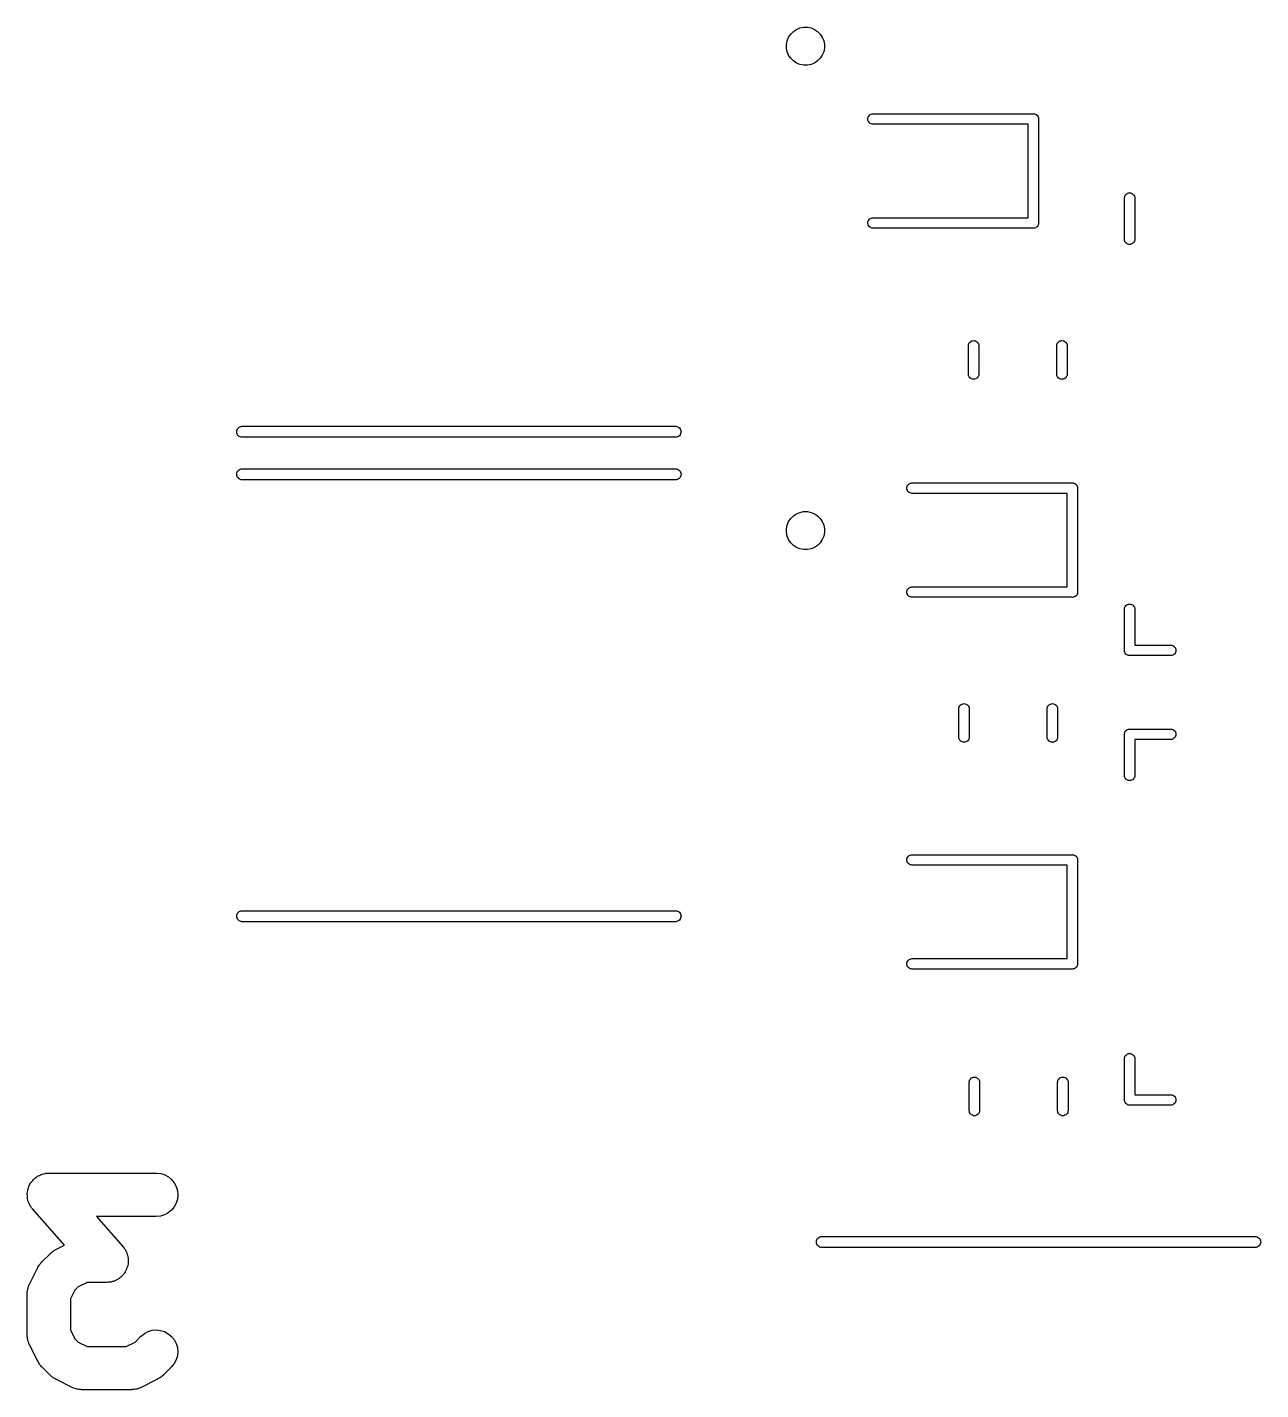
# Model space of a CAD drawing. Extents: x 119.7 to 160.3, y -116.7 to -64.
# Drawn here: x 119.83 to 134.06, y -104.91 to -89.18 of the extents above; entities that cross this region are included whole.
import ezdxf

# ---------------------------------------------------------------- set-up
doc = ezdxf.new("R2010")
doc.units = 0
doc.layers.add('BLACK', color=7, linetype='CONTINUOUS')

msp = doc.modelspace()

# ---------------------------------------------------------------- linework, layer by layer
at = {"layer": 'BLACK', "linetype": 'CONTINUOUS'}
for p, q in [((128.599, -89.3361), (128.616, -89.2963)), ((128.616, -89.2963), (128.64, -89.2604)), ((128.64, -89.2604), (128.67, -89.2299)), ((128.67, -89.2299), (128.706, -89.206)), ((128.706, -89.206), (128.746, -89.1895)), ((128.746, -89.1895), (128.788, -89.1811)), ((128.788, -89.1811), (128.832, -89.1811)), ((128.832, -89.1811), (128.874, -89.1895)), ((128.874, -89.1895), (128.914, -89.206)), ((128.914, -89.206), (128.95, -89.2299)), ((128.95, -89.2299), (128.98, -89.2604)), ((128.98, -89.2604), (129.004, -89.2963)), ((129.004, -89.2963), (129.021, -89.3361)), ((128.591, -89.3784), (128.599, -89.3361)), ((128.591, -89.4216), (128.591, -89.3784)), ((128.599, -89.4639), (128.591, -89.4216)), ((128.616, -89.5037), (128.599, -89.4639)), ((129.021, -89.4639), (129.004, -89.5037)), ((129.021, -89.3361), (129.029, -89.3784)), ((129.029, -89.4216), (129.021, -89.4639)), ((129.029, -89.3784), (129.029, -89.4216)), ((128.64, -89.5396), (128.616, -89.5037)), ((128.67, -89.5701), (128.64, -89.5396)), ((128.706, -89.594), (128.67, -89.5701)), ((128.746, -89.6105), (128.706, -89.594)), ((128.788, -89.6189), (128.746, -89.6105)), ((128.832, -89.6189), (128.788, -89.6189)), ((128.874, -89.6105), (128.832, -89.6189)), ((128.914, -89.594), (128.874, -89.6105)), ((128.95, -89.5701), (128.914, -89.594)), ((128.98, -89.5396), (128.95, -89.5701)), ((129.004, -89.5037), (128.98, -89.5396)), ((129.53, -90.24), (129.531, -90.2282)), ((129.531, -90.2518), (129.53, -90.24)), ((129.531, -90.2282), (129.534, -90.2169)), ((129.534, -90.2631), (129.531, -90.2518)), ((129.534, -90.2169), (129.54, -90.2065)), ((129.54, -90.2065), (129.547, -90.1974)), ((129.547, -90.1974), (129.557, -90.1899)), ((129.557, -90.1899), (129.567, -90.1843)), ((129.567, -90.1843), (129.578, -90.1809)), ((129.578, -90.1809), (129.587, -90.18)), ((129.587, -90.18), (131.437, -90.18)), ((131.437, -90.18), (131.44, -90.1797)), ((131.44, -90.1797), (131.443, -90.18)), ((131.443, -90.18), (131.443, -90.18)), ((131.443, -90.18), (131.452, -90.1809)), ((131.452, -90.1809), (131.463, -90.1843)), ((131.463, -90.1843), (131.473, -90.1899)), ((131.473, -90.1899), (131.483, -90.1974)), ((131.483, -90.1974), (131.49, -90.2065)), ((131.49, -90.2065), (131.496, -90.2169)), ((131.496, -90.2169), (131.499, -90.2282)), ((131.499, -90.2282), (131.5, -90.24)), ((131.5, -90.24), (131.5, -90.2429)), ((131.5, -90.2429), (131.5, -91.4371)), ((129.54, -90.2735), (129.534, -90.2631)), ((129.547, -90.2826), (129.54, -90.2735)), ((129.557, -90.2901), (129.547, -90.2826)), ((129.567, -90.2957), (129.557, -90.2901)), ((129.578, -90.2991), (129.567, -90.2957)), ((129.587, -90.3), (129.578, -90.2991)), ((131.38, -90.3), (129.587, -90.3)), ((131.38, -91.38), (131.38, -90.3)), ((132.49, -91.1496), (132.491, -91.1407)), ((132.49, -91.6304), (132.49, -91.1496)), ((132.491, -91.1407), (132.494, -91.1294)), ((132.494, -91.1294), (132.5, -91.119)), ((132.5, -91.119), (132.507, -91.1099)), ((132.507, -91.1099), (132.517, -91.1024)), ((132.517, -91.1024), (132.527, -91.0968)), ((132.527, -91.0968), (132.538, -91.0934)), ((132.538, -91.0934), (132.55, -91.0922)), ((132.55, -91.0922), (132.562, -91.0934)), ((132.562, -91.0934), (132.573, -91.0968)), ((132.573, -91.0968), (132.583, -91.1024)), ((132.583, -91.1024), (132.593, -91.1099)), ((132.593, -91.1099), (132.6, -91.119)), ((132.6, -91.119), (132.606, -91.1294)), ((132.606, -91.1294), (132.609, -91.1407)), ((132.609, -91.1407), (132.61, -91.1496)), ((132.61, -91.1496), (132.61, -91.6304)), ((129.53, -91.44), (129.531, -91.4282)), ((129.531, -91.4518), (129.53, -91.44)), ((129.531, -91.4282), (129.534, -91.4169)), ((129.534, -91.4631), (129.531, -91.4518)), ((129.534, -91.4169), (129.54, -91.4065)), ((129.54, -91.4735), (129.534, -91.4631)), ((129.54, -91.4065), (129.547, -91.3974)), ((129.547, -91.4826), (129.54, -91.4735)), ((129.547, -91.3974), (129.557, -91.3899)), ((129.557, -91.4901), (129.547, -91.4826)), ((129.557, -91.3899), (129.567, -91.3843)), ((129.567, -91.4957), (129.557, -91.4901)), ((129.567, -91.3843), (129.578, -91.3809)), ((129.578, -91.4991), (129.567, -91.4957)), ((129.578, -91.3809), (129.587, -91.38)), ((129.587, -91.5), (129.578, -91.4991)), ((129.587, -91.38), (131.38, -91.38)), ((131.437, -91.5), (129.587, -91.5)), ((131.44, -91.5003), (131.437, -91.5)), ((131.452, -91.4991), (131.44, -91.5003)), ((131.463, -91.4957), (131.452, -91.4991)), ((131.473, -91.4901), (131.463, -91.4957)), ((131.483, -91.4826), (131.473, -91.4901)), ((131.49, -91.4735), (131.483, -91.4826)), ((131.496, -91.4631), (131.49, -91.4735)), ((131.499, -91.4518), (131.496, -91.4631)), ((131.5, -91.4429), (131.499, -91.4518)), ((131.5, -91.4371), (131.5, -91.44)), ((131.5, -91.44), (131.5, -91.4429)), ((132.491, -91.6393), (132.49, -91.6304)), ((132.494, -91.6506), (132.491, -91.6393)), ((132.5, -91.661), (132.494, -91.6506)), ((132.507, -91.6701), (132.5, -91.661)), ((132.517, -91.6776), (132.507, -91.6701)), ((132.593, -91.6701), (132.583, -91.6776)), ((132.6, -91.661), (132.593, -91.6701)), ((132.606, -91.6506), (132.6, -91.661)), ((132.609, -91.6393), (132.606, -91.6506)), ((132.61, -91.6304), (132.609, -91.6393)), ((132.527, -91.6832), (132.517, -91.6776)), ((132.538, -91.6866), (132.527, -91.6832)), ((132.55, -91.6878), (132.538, -91.6866)), ((132.562, -91.6866), (132.55, -91.6878)), ((132.573, -91.6832), (132.562, -91.6866)), ((132.583, -91.6776), (132.573, -91.6832)), ((130.69, -92.8543), (130.691, -92.8455)), ((130.69, -93.1857), (130.69, -92.8543)), ((130.691, -92.8455), (130.694, -92.8341)), ((130.694, -92.8341), (130.7, -92.8237)), ((130.7, -92.8237), (130.707, -92.8146)), ((130.707, -92.8146), (130.717, -92.8071)), ((130.717, -92.8071), (130.727, -92.8015)), ((130.727, -92.8015), (130.738, -92.7981)), ((130.738, -92.7981), (130.75, -92.7969)), ((130.75, -92.7969), (130.762, -92.7981)), ((130.762, -92.7981), (130.773, -92.8015)), ((130.773, -92.8015), (130.783, -92.8071)), ((130.783, -92.8071), (130.793, -92.8146)), ((130.793, -92.8146), (130.8, -92.8237)), ((130.8, -92.8237), (130.806, -92.8341)), ((130.806, -92.8341), (130.809, -92.8455)), ((130.809, -92.8455), (130.81, -92.8543)), ((130.81, -92.8543), (130.81, -93.1857)), ((131.71, -92.8543), (131.711, -92.8455)), ((131.71, -93.1857), (131.71, -92.8543)), ((131.711, -92.8455), (131.714, -92.8341)), ((131.714, -92.8341), (131.72, -92.8237)), ((131.72, -92.8237), (131.727, -92.8146)), ((131.727, -92.8146), (131.737, -92.8071)), ((131.737, -92.8071), (131.747, -92.8015)), ((131.747, -92.8015), (131.758, -92.7981)), ((131.758, -92.7981), (131.77, -92.7969)), ((131.77, -92.7969), (131.782, -92.7981)), ((131.782, -92.7981), (131.793, -92.8015)), ((131.793, -92.8015), (131.803, -92.8071)), ((131.803, -92.8071), (131.813, -92.8146)), ((131.813, -92.8146), (131.82, -92.8237)), ((131.82, -92.8237), (131.826, -92.8341)), ((131.826, -92.8341), (131.829, -92.8455)), ((131.829, -92.8455), (131.83, -92.8543)), ((131.83, -92.8543), (131.83, -93.1857)), ((130.691, -93.1945), (130.69, -93.1857)), ((130.694, -93.2059), (130.691, -93.1945)), ((130.7, -93.2163), (130.694, -93.2059)), ((130.707, -93.2254), (130.7, -93.2163)), ((130.717, -93.2329), (130.707, -93.2254)), ((130.727, -93.2385), (130.717, -93.2329)), ((130.738, -93.2419), (130.727, -93.2385)), ((130.75, -93.2431), (130.738, -93.2419)), ((130.762, -93.2419), (130.75, -93.2431)), ((130.773, -93.2385), (130.762, -93.2419)), ((130.783, -93.2329), (130.773, -93.2385)), ((130.793, -93.2254), (130.783, -93.2329)), ((130.8, -93.2163), (130.793, -93.2254)), ((130.806, -93.2059), (130.8, -93.2163)), ((130.809, -93.1945), (130.806, -93.2059)), ((130.81, -93.1857), (130.809, -93.1945)), ((131.711, -93.1945), (131.71, -93.1857)), ((131.714, -93.2059), (131.711, -93.1945)), ((131.72, -93.2163), (131.714, -93.2059)), ((131.727, -93.2254), (131.72, -93.2163)), ((131.737, -93.2329), (131.727, -93.2254)), ((131.747, -93.2385), (131.737, -93.2329)), ((131.758, -93.2419), (131.747, -93.2385)), ((131.77, -93.2431), (131.758, -93.2419)), ((131.782, -93.2419), (131.77, -93.2431)), ((131.793, -93.2385), (131.782, -93.2419)), ((131.803, -93.2329), (131.793, -93.2385)), ((131.813, -93.2254), (131.803, -93.2329)), ((131.82, -93.2163), (131.813, -93.2254)), ((131.826, -93.2059), (131.82, -93.2163)), ((131.829, -93.1945), (131.826, -93.2059)), ((131.83, -93.1857), (131.829, -93.1945)), ((122.246, -93.85), (122.247, -93.8376)), ((122.247, -93.8624), (122.246, -93.85)), ((122.247, -93.8376), (122.251, -93.8256)), ((122.251, -93.8744), (122.247, -93.8624)), ((122.251, -93.8256), (122.257, -93.8146)), ((122.257, -93.8146), (122.265, -93.8049)), ((122.265, -93.8049), (122.275, -93.7969)), ((122.275, -93.7969), (122.286, -93.791)), ((122.286, -93.791), (122.298, -93.7874)), ((122.298, -93.7874), (122.307, -93.7865)), ((122.307, -93.7865), (127.313, -93.7865)), ((127.313, -93.7865), (127.322, -93.7874)), ((127.322, -93.7874), (127.334, -93.791)), ((127.334, -93.791), (127.345, -93.7969)), ((127.345, -93.7969), (127.355, -93.8049)), ((127.355, -93.8049), (127.363, -93.8146)), ((127.363, -93.8146), (127.369, -93.8256)), ((127.369, -93.8256), (127.373, -93.8376)), ((127.373, -93.8624), (127.369, -93.8744)), ((127.373, -93.8376), (127.374, -93.85)), ((127.374, -93.85), (127.373, -93.8624)), ((122.257, -93.8854), (122.251, -93.8744)), ((122.265, -93.8951), (122.257, -93.8854)), ((122.275, -93.9031), (122.265, -93.8951)), ((122.286, -93.9089), (122.275, -93.9031)), ((122.298, -93.9126), (122.286, -93.9089)), ((122.307, -93.9135), (122.298, -93.9126)), ((127.313, -93.9135), (122.307, -93.9135)), ((127.322, -93.9126), (127.313, -93.9135)), ((127.334, -93.9089), (127.322, -93.9126)), ((127.345, -93.9031), (127.334, -93.9089)), ((127.355, -93.8951), (127.345, -93.9031)), ((127.363, -93.8854), (127.355, -93.8951)), ((127.369, -93.8744), (127.363, -93.8854)), ((122.246, -94.34), (122.247, -94.3276)), ((122.247, -94.3524), (122.246, -94.34)), ((122.247, -94.3276), (122.251, -94.3156)), ((122.251, -94.3156), (122.257, -94.3046)), ((122.257, -94.3046), (122.265, -94.2949)), ((122.265, -94.2949), (122.275, -94.2869)), ((122.275, -94.2869), (122.286, -94.281)), ((122.286, -94.281), (122.298, -94.2774)), ((122.298, -94.2774), (122.307, -94.2765)), ((122.307, -94.2765), (127.313, -94.2765)), ((127.313, -94.2765), (127.322, -94.2774)), ((127.322, -94.2774), (127.334, -94.281)), ((127.334, -94.281), (127.345, -94.2869)), ((127.345, -94.2869), (127.355, -94.2949)), ((127.355, -94.2949), (127.363, -94.3046)), ((127.363, -94.3046), (127.369, -94.3156)), ((127.369, -94.3156), (127.373, -94.3276)), ((127.373, -94.3276), (127.374, -94.34)), ((127.374, -94.34), (127.373, -94.3524)), ((122.251, -94.3644), (122.247, -94.3524)), ((122.257, -94.3754), (122.251, -94.3644)), ((122.265, -94.3851), (122.257, -94.3754)), ((122.275, -94.3931), (122.265, -94.3851)), ((122.286, -94.3989), (122.275, -94.3931)), ((122.298, -94.4026), (122.286, -94.3989)), ((122.307, -94.4035), (122.298, -94.4026)), ((127.313, -94.4035), (122.307, -94.4035)), ((127.322, -94.4026), (127.313, -94.4035)), ((127.334, -94.3989), (127.322, -94.4026)), ((127.345, -94.3931), (127.334, -94.3989)), ((127.355, -94.3851), (127.345, -94.3931)), ((127.363, -94.3754), (127.355, -94.3851)), ((127.369, -94.3644), (127.363, -94.3754)), ((127.373, -94.3524), (127.369, -94.3644)), ((129.98, -94.5), (129.981, -94.4882)), ((129.981, -94.5118), (129.98, -94.5)), ((129.981, -94.4882), (129.984, -94.4769)), ((129.984, -94.4769), (129.99, -94.4665)), ((129.99, -94.4665), (129.997, -94.4574)), ((129.997, -94.4574), (130.007, -94.4499)), ((130.007, -94.4499), (130.017, -94.4443)), ((130.017, -94.4443), (130.028, -94.4409)), ((130.028, -94.4409), (130.037, -94.44)), ((130.037, -94.44), (131.887, -94.44)), ((131.887, -94.44), (131.89, -94.4397)), ((131.89, -94.4397), (131.893, -94.44)), ((131.893, -94.44), (131.893, -94.44)), ((131.893, -94.44), (131.902, -94.4409)), ((131.902, -94.4409), (131.913, -94.4443)), ((131.913, -94.4443), (131.923, -94.4499)), ((131.923, -94.4499), (131.933, -94.4574)), ((131.933, -94.4574), (131.94, -94.4665)), ((131.94, -94.4665), (131.946, -94.4769)), ((131.946, -94.4769), (131.949, -94.4882)), ((131.949, -94.4882), (131.95, -94.5)), ((131.95, -94.5), (131.95, -94.5029)), ((129.984, -94.5231), (129.981, -94.5118)), ((129.99, -94.5335), (129.984, -94.5231)), ((129.997, -94.5426), (129.99, -94.5335)), ((130.007, -94.5501), (129.997, -94.5426)), ((130.017, -94.5557), (130.007, -94.5501)), ((130.028, -94.5591), (130.017, -94.5557)), ((130.037, -94.56), (130.028, -94.5591)), ((131.83, -94.56), (130.037, -94.56)), ((131.83, -95.64), (131.83, -94.56)), ((131.95, -94.5029), (131.95, -95.6971)), ((128.67, -94.8199), (128.706, -94.796)), ((128.706, -94.796), (128.746, -94.7795)), ((128.746, -94.7795), (128.788, -94.7711)), ((128.788, -94.7711), (128.832, -94.7711)), ((128.832, -94.7711), (128.874, -94.7795)), ((128.874, -94.7795), (128.914, -94.796)), ((128.914, -94.796), (128.95, -94.8199)), ((128.591, -94.9684), (128.599, -94.9261)), ((128.591, -95.0116), (128.591, -94.9684)), ((128.599, -94.9261), (128.616, -94.8863)), ((128.616, -94.8863), (128.64, -94.8504)), ((128.64, -94.8504), (128.67, -94.8199)), ((128.95, -94.8199), (128.98, -94.8504)), ((128.98, -94.8504), (129.004, -94.8863)), ((129.004, -94.8863), (129.021, -94.9261)), ((129.021, -94.9261), (129.029, -94.9684)), ((129.029, -94.9684), (129.029, -95.0116)), ((128.599, -95.0539), (128.591, -95.0116)), ((128.616, -95.0937), (128.599, -95.0539)), ((128.64, -95.1296), (128.616, -95.0937)), ((129.004, -95.0937), (128.98, -95.1296)), ((129.021, -95.0539), (129.004, -95.0937)), ((129.029, -95.0116), (129.021, -95.0539)), ((128.67, -95.1601), (128.64, -95.1296)), ((128.706, -95.184), (128.67, -95.1601)), ((128.746, -95.2005), (128.706, -95.184)), ((128.788, -95.2089), (128.746, -95.2005)), ((128.832, -95.2089), (128.788, -95.2089)), ((128.874, -95.2005), (128.832, -95.2089)), ((128.914, -95.184), (128.874, -95.2005)), ((128.95, -95.1601), (128.914, -95.184)), ((128.98, -95.1296), (128.95, -95.1601)), ((129.98, -95.7), (129.981, -95.6882)), ((129.981, -95.7118), (129.98, -95.7)), ((129.981, -95.6882), (129.984, -95.6769)), ((129.984, -95.7231), (129.981, -95.7118)), ((129.984, -95.6769), (129.99, -95.6665)), ((129.99, -95.7335), (129.984, -95.7231)), ((129.99, -95.6665), (129.997, -95.6574)), ((129.997, -95.7426), (129.99, -95.7335)), ((129.997, -95.6574), (130.007, -95.6499)), ((130.007, -95.7501), (129.997, -95.7426)), ((130.007, -95.6499), (130.017, -95.6443)), ((130.017, -95.7557), (130.007, -95.7501)), ((130.017, -95.6443), (130.028, -95.6409)), ((130.028, -95.7591), (130.017, -95.7557)), ((130.028, -95.6409), (130.037, -95.64)), ((130.037, -95.64), (131.83, -95.64)), ((131.913, -95.7557), (131.902, -95.7591)), ((131.923, -95.7501), (131.913, -95.7557)), ((131.933, -95.7426), (131.923, -95.7501)), ((131.94, -95.7335), (131.933, -95.7426)), ((131.946, -95.7231), (131.94, -95.7335)), ((131.949, -95.7118), (131.946, -95.7231)), ((131.95, -95.7029), (131.949, -95.7118)), ((131.95, -95.6971), (131.95, -95.7)), ((131.95, -95.7), (131.95, -95.7029)), ((130.037, -95.76), (130.028, -95.7591)), ((131.887, -95.76), (130.037, -95.76)), ((131.89, -95.7603), (131.887, -95.76)), ((131.902, -95.7591), (131.89, -95.7603)), ((132.49, -95.8946), (132.491, -95.8857)), ((132.49, -96.3695), (132.49, -95.8946)), ((132.491, -95.8857), (132.494, -95.8744)), ((132.494, -95.8744), (132.5, -95.864)), ((132.5, -95.864), (132.507, -95.8549)), ((132.507, -95.8549), (132.517, -95.8474)), ((132.517, -95.8474), (132.527, -95.8418)), ((132.527, -95.8418), (132.538, -95.8384)), ((132.538, -95.8384), (132.55, -95.8372)), ((132.55, -95.8372), (132.562, -95.8384)), ((132.562, -95.8384), (132.573, -95.8418)), ((132.573, -95.8418), (132.583, -95.8474)), ((132.583, -95.8474), (132.593, -95.8549)), ((132.593, -95.8549), (132.6, -95.864)), ((132.6, -95.864), (132.606, -95.8744)), ((132.606, -95.8744), (132.609, -95.8857)), ((132.609, -95.8857), (132.61, -95.8946)), ((132.61, -95.8946), (132.61, -96.3125)), ((132.49, -96.3725), (132.49, -96.3695)), ((132.491, -96.3843), (132.49, -96.3725)), ((132.494, -96.3956), (132.491, -96.3843)), ((132.61, -96.3125), (133.028, -96.3125)), ((133.028, -96.3125), (133.037, -96.3134)), ((133.037, -96.3134), (133.048, -96.3168)), ((133.048, -96.3168), (133.058, -96.3224)), ((133.058, -96.3224), (133.068, -96.3299)), ((133.068, -96.3299), (133.075, -96.339)), ((133.075, -96.339), (133.081, -96.3494)), ((133.081, -96.3494), (133.084, -96.3607)), ((133.084, -96.3843), (133.081, -96.3956)), ((133.084, -96.3607), (133.085, -96.3725)), ((133.085, -96.3725), (133.084, -96.3843)), ((132.5, -96.406), (132.494, -96.3956)), ((132.507, -96.4151), (132.5, -96.406)), ((132.517, -96.4226), (132.507, -96.4151)), ((132.527, -96.4282), (132.517, -96.4226)), ((132.538, -96.4316), (132.527, -96.4282)), ((132.547, -96.4325), (132.538, -96.4316)), ((132.55, -96.4328), (132.547, -96.4325)), ((132.547, -96.4325), (132.547, -96.4325)), ((132.553, -96.4325), (132.55, -96.4328)), ((133.028, -96.4325), (132.553, -96.4325)), ((133.037, -96.4316), (133.028, -96.4325)), ((133.048, -96.4282), (133.037, -96.4316)), ((133.058, -96.4226), (133.048, -96.4282)), ((133.068, -96.4151), (133.058, -96.4226)), ((133.075, -96.406), (133.068, -96.4151)), ((133.081, -96.3956), (133.075, -96.406)), ((130.584, -97.0241), (130.59, -97.0137)), ((130.59, -97.0137), (130.597, -97.0046)), ((130.597, -97.0046), (130.607, -96.9971)), ((130.607, -96.9971), (130.617, -96.9915)), ((130.617, -96.9915), (130.628, -96.9881)), ((130.628, -96.9881), (130.64, -96.9869)), ((130.64, -96.9869), (130.652, -96.9881)), ((130.652, -96.9881), (130.663, -96.9915)), ((130.663, -96.9915), (130.673, -96.9971)), ((130.673, -96.9971), (130.683, -97.0046)), ((130.683, -97.0046), (130.69, -97.0137)), ((130.69, -97.0137), (130.696, -97.0241)), ((131.604, -97.0241), (131.61, -97.0137)), ((131.61, -97.0137), (131.617, -97.0046)), ((131.617, -97.0046), (131.627, -96.9971)), ((131.627, -96.9971), (131.637, -96.9915)), ((131.637, -96.9915), (131.648, -96.9881)), ((131.648, -96.9881), (131.66, -96.9869)), ((131.66, -96.9869), (131.672, -96.9881)), ((131.672, -96.9881), (131.683, -96.9915)), ((131.683, -96.9915), (131.693, -96.9971)), ((131.693, -96.9971), (131.703, -97.0046)), ((131.703, -97.0046), (131.71, -97.0137)), ((131.71, -97.0137), (131.716, -97.0241)), ((130.58, -97.0443), (130.581, -97.0355)), ((130.58, -97.3757), (130.58, -97.0443)), ((130.581, -97.0355), (130.584, -97.0241)), ((130.696, -97.0241), (130.699, -97.0355)), ((130.699, -97.0355), (130.7, -97.0443)), ((130.7, -97.0443), (130.7, -97.3757)), ((131.6, -97.0443), (131.601, -97.0355)), ((131.6, -97.3757), (131.6, -97.0443)), ((131.601, -97.0355), (131.604, -97.0241)), ((131.716, -97.0241), (131.719, -97.0355)), ((131.719, -97.0355), (131.72, -97.0443)), ((131.72, -97.0443), (131.72, -97.3757)), ((132.49, -97.34), (132.491, -97.3282)), ((132.491, -97.3282), (132.494, -97.3169)), ((132.494, -97.3169), (132.5, -97.3065)), ((132.5, -97.3065), (132.507, -97.2974)), ((132.507, -97.2974), (132.517, -97.2899)), ((132.517, -97.2899), (132.527, -97.2843)), ((132.527, -97.2843), (132.538, -97.2809)), ((132.538, -97.2809), (132.547, -97.28)), ((132.547, -97.28), (132.55, -97.2797)), ((132.55, -97.2797), (132.553, -97.28)), ((132.553, -97.28), (133.028, -97.28)), ((133.028, -97.28), (133.037, -97.2809)), ((133.037, -97.2809), (133.048, -97.2843)), ((133.048, -97.2843), (133.058, -97.2899)), ((133.058, -97.2899), (133.068, -97.2974)), ((133.068, -97.2974), (133.075, -97.3065)), ((133.075, -97.3065), (133.081, -97.3169)), ((133.081, -97.3169), (133.084, -97.3282)), ((133.084, -97.3282), (133.085, -97.34)), ((130.581, -97.3845), (130.58, -97.3757)), ((130.584, -97.3959), (130.581, -97.3845)), ((130.59, -97.4063), (130.584, -97.3959)), ((130.597, -97.4154), (130.59, -97.4063)), ((130.607, -97.4229), (130.597, -97.4154)), ((130.617, -97.4285), (130.607, -97.4229)), ((130.628, -97.4319), (130.617, -97.4285)), ((130.64, -97.4331), (130.628, -97.4319)), ((130.652, -97.4319), (130.64, -97.4331)), ((130.663, -97.4285), (130.652, -97.4319)), ((130.673, -97.4229), (130.663, -97.4285)), ((130.683, -97.4154), (130.673, -97.4229)), ((130.69, -97.4063), (130.683, -97.4154)), ((130.696, -97.3959), (130.69, -97.4063)), ((130.699, -97.3845), (130.696, -97.3959)), ((130.7, -97.3757), (130.699, -97.3845)), ((131.601, -97.3845), (131.6, -97.3757)), ((131.604, -97.3959), (131.601, -97.3845)), ((131.61, -97.4063), (131.604, -97.3959)), ((131.617, -97.4154), (131.61, -97.4063)), ((131.627, -97.4229), (131.617, -97.4154)), ((131.637, -97.4285), (131.627, -97.4229)), ((131.648, -97.4319), (131.637, -97.4285)), ((131.66, -97.4331), (131.648, -97.4319)), ((131.672, -97.4319), (131.66, -97.4331)), ((131.683, -97.4285), (131.672, -97.4319)), ((131.693, -97.4229), (131.683, -97.4285)), ((131.703, -97.4154), (131.693, -97.4229)), ((131.71, -97.4063), (131.703, -97.4154)), ((131.716, -97.3959), (131.71, -97.4063)), ((131.719, -97.3845), (131.716, -97.3959)), ((131.72, -97.3757), (131.719, -97.3845)), ((132.49, -97.3429), (132.49, -97.34)), ((132.49, -97.8179), (132.49, -97.3429)), ((133.028, -97.4), (132.61, -97.4)), ((132.61, -97.4), (132.61, -97.8179)), ((133.037, -97.3991), (133.028, -97.4)), ((133.048, -97.3957), (133.037, -97.3991)), ((133.058, -97.3901), (133.048, -97.3957)), ((133.068, -97.3826), (133.058, -97.3901)), ((133.075, -97.3735), (133.068, -97.3826)), ((133.081, -97.3631), (133.075, -97.3735)), ((133.084, -97.3518), (133.081, -97.3631)), ((133.085, -97.34), (133.084, -97.3518)), ((132.491, -97.8268), (132.49, -97.8179)), ((132.494, -97.8381), (132.491, -97.8268)), ((132.5, -97.8485), (132.494, -97.8381)), ((132.507, -97.8576), (132.5, -97.8485)), ((132.517, -97.8651), (132.507, -97.8576)), ((132.527, -97.8707), (132.517, -97.8651)), ((132.538, -97.8741), (132.527, -97.8707)), ((132.55, -97.8753), (132.538, -97.8741)), ((132.562, -97.8741), (132.55, -97.8753)), ((132.573, -97.8707), (132.562, -97.8741)), ((132.583, -97.8651), (132.573, -97.8707)), ((132.593, -97.8576), (132.583, -97.8651)), ((132.6, -97.8485), (132.593, -97.8576)), ((132.606, -97.8381), (132.6, -97.8485)), ((132.609, -97.8268), (132.606, -97.8381)), ((132.61, -97.8179), (132.609, -97.8268)), ((129.997, -98.7474), (130.007, -98.7399)), ((130.007, -98.7399), (130.017, -98.7343)), ((130.017, -98.7343), (130.028, -98.7309)), ((130.028, -98.7309), (130.037, -98.73)), ((130.037, -98.73), (131.887, -98.73)), ((131.887, -98.73), (131.89, -98.7297)), ((131.89, -98.7297), (131.893, -98.73)), ((131.893, -98.73), (131.893, -98.73)), ((131.893, -98.73), (131.902, -98.7309)), ((131.902, -98.7309), (131.913, -98.7343)), ((131.913, -98.7343), (131.923, -98.7399)), ((131.923, -98.7399), (131.933, -98.7474)), ((129.98, -98.79), (129.981, -98.7782)), ((129.981, -98.8018), (129.98, -98.79)), ((129.981, -98.7782), (129.984, -98.7669)), ((129.984, -98.8131), (129.981, -98.8018)), ((129.984, -98.7669), (129.99, -98.7565)), ((129.99, -98.8235), (129.984, -98.8131)), ((129.99, -98.7565), (129.997, -98.7474)), ((129.997, -98.8326), (129.99, -98.8235)), ((130.007, -98.8401), (129.997, -98.8326)), ((130.017, -98.8457), (130.007, -98.8401)), ((130.028, -98.8491), (130.017, -98.8457)), ((130.037, -98.85), (130.028, -98.8491)), ((131.83, -98.85), (130.037, -98.85)), ((131.83, -99.93), (131.83, -98.85)), ((131.933, -98.7474), (131.94, -98.7565)), ((131.94, -98.7565), (131.946, -98.7669)), ((131.946, -98.7669), (131.949, -98.7782)), ((131.949, -98.7782), (131.95, -98.79)), ((131.95, -98.79), (131.95, -98.7929)), ((131.95, -98.7929), (131.95, -99.9871)), ((122.246, -99.44), (122.247, -99.4276)), ((122.247, -99.4524), (122.246, -99.44)), ((122.247, -99.4276), (122.251, -99.4156)), ((122.251, -99.4644), (122.247, -99.4524)), ((122.251, -99.4156), (122.257, -99.4046)), ((122.257, -99.4754), (122.251, -99.4644)), ((122.257, -99.4046), (122.265, -99.3949)), ((122.265, -99.4851), (122.257, -99.4754)), ((122.265, -99.3949), (122.275, -99.3869)), ((122.275, -99.4931), (122.265, -99.4851)), ((122.275, -99.3869), (122.286, -99.3811)), ((122.286, -99.4989), (122.275, -99.4931)), ((122.286, -99.3811), (122.298, -99.3774)), ((122.298, -99.5026), (122.286, -99.4989)), ((122.298, -99.3774), (122.307, -99.3765)), ((122.307, -99.5035), (122.298, -99.5026)), ((122.307, -99.3765), (127.313, -99.3765)), ((127.313, -99.5035), (122.307, -99.5035)), ((127.313, -99.3765), (127.322, -99.3774)), ((127.322, -99.5026), (127.313, -99.5035)), ((127.322, -99.3774), (127.334, -99.3811)), ((127.334, -99.4989), (127.322, -99.5026)), ((127.334, -99.3811), (127.345, -99.3869)), ((127.345, -99.4931), (127.334, -99.4989)), ((127.345, -99.3869), (127.355, -99.3949)), ((127.355, -99.4851), (127.345, -99.4931)), ((127.355, -99.3949), (127.363, -99.4046)), ((127.363, -99.4754), (127.355, -99.4851)), ((127.363, -99.4046), (127.369, -99.4156)), ((127.369, -99.4644), (127.363, -99.4754)), ((127.369, -99.4156), (127.373, -99.4276)), ((127.373, -99.4524), (127.369, -99.4644)), ((127.373, -99.4276), (127.374, -99.44)), ((127.374, -99.44), (127.373, -99.4524)), ((129.98, -99.99), (129.981, -99.9782)), ((129.981, -100.002), (129.98, -99.99)), ((129.981, -99.9782), (129.984, -99.9669)), ((129.984, -100.013), (129.981, -100.002)), ((129.984, -99.9669), (129.99, -99.9565)), ((129.99, -99.9565), (129.997, -99.9474)), ((129.997, -99.9474), (130.007, -99.9399)), ((130.007, -99.9399), (130.017, -99.9343)), ((130.017, -99.9343), (130.028, -99.9309)), ((130.028, -99.9309), (130.037, -99.93)), ((130.037, -99.93), (131.83, -99.93)), ((131.949, -100.002), (131.946, -100.013)), ((131.95, -99.9929), (131.949, -100.002)), ((131.95, -99.9871), (131.95, -99.99)), ((131.95, -99.99), (131.95, -99.9929)), ((129.99, -100.023), (129.984, -100.013)), ((129.997, -100.033), (129.99, -100.023)), ((130.007, -100.04), (129.997, -100.033)), ((130.017, -100.046), (130.007, -100.04)), ((130.028, -100.049), (130.017, -100.046)), ((130.037, -100.05), (130.028, -100.049)), ((131.887, -100.05), (130.037, -100.05)), ((131.89, -100.05), (131.887, -100.05)), ((131.902, -100.049), (131.89, -100.05)), ((131.913, -100.046), (131.902, -100.049)), ((131.923, -100.04), (131.913, -100.046)), ((131.933, -100.033), (131.923, -100.04)), ((131.94, -100.023), (131.933, -100.033)), ((131.946, -100.013), (131.94, -100.023)), ((132.49, -101.082), (132.491, -101.073)), ((132.49, -101.557), (132.49, -101.082)), ((132.491, -101.073), (132.494, -101.062)), ((132.494, -101.062), (132.5, -101.052)), ((132.5, -101.052), (132.507, -101.042)), ((132.507, -101.042), (132.517, -101.035)), ((132.517, -101.035), (132.527, -101.029)), ((132.527, -101.029), (132.538, -101.026)), ((132.538, -101.026), (132.55, -101.025)), ((132.55, -101.025), (132.562, -101.026)), ((132.562, -101.026), (132.573, -101.029)), ((132.573, -101.029), (132.583, -101.035)), ((132.583, -101.035), (132.593, -101.042)), ((132.593, -101.042), (132.6, -101.052)), ((132.6, -101.052), (132.606, -101.062)), ((132.606, -101.062), (132.609, -101.073)), ((132.609, -101.073), (132.61, -101.082)), ((132.61, -101.082), (132.61, -101.5)), ((130.7, -101.354), (130.701, -101.345)), ((130.7, -101.686), (130.7, -101.354)), ((130.701, -101.345), (130.704, -101.334)), ((130.704, -101.334), (130.71, -101.324)), ((130.71, -101.324), (130.717, -101.315)), ((130.717, -101.315), (130.727, -101.307)), ((130.727, -101.307), (130.737, -101.302)), ((130.737, -101.302), (130.748, -101.298)), ((130.748, -101.298), (130.76, -101.297)), ((130.76, -101.297), (130.772, -101.298)), ((130.772, -101.298), (130.783, -101.302)), ((130.783, -101.302), (130.793, -101.307)), ((130.793, -101.307), (130.803, -101.315)), ((130.803, -101.315), (130.81, -101.324)), ((130.81, -101.324), (130.816, -101.334)), ((130.816, -101.334), (130.819, -101.345)), ((130.819, -101.345), (130.82, -101.354)), ((130.82, -101.354), (130.82, -101.686)), ((131.72, -101.354), (131.721, -101.345)), ((131.72, -101.686), (131.72, -101.354)), ((131.721, -101.345), (131.724, -101.334)), ((131.724, -101.334), (131.73, -101.324)), ((131.73, -101.324), (131.737, -101.315)), ((131.737, -101.315), (131.747, -101.307)), ((131.747, -101.307), (131.757, -101.302)), ((131.757, -101.302), (131.768, -101.298)), ((131.768, -101.298), (131.78, -101.297)), ((131.78, -101.297), (131.792, -101.298)), ((131.792, -101.298), (131.803, -101.302)), ((131.803, -101.302), (131.813, -101.307)), ((131.813, -101.307), (131.823, -101.315)), ((131.823, -101.315), (131.83, -101.324)), ((131.83, -101.324), (131.836, -101.334)), ((131.836, -101.334), (131.839, -101.345)), ((131.839, -101.345), (131.84, -101.354)), ((131.84, -101.354), (131.84, -101.686)), ((132.49, -101.56), (132.49, -101.557)), ((132.491, -101.572), (132.49, -101.56)), ((132.494, -101.583), (132.491, -101.572)), ((132.61, -101.5), (133.028, -101.5)), ((133.028, -101.5), (133.037, -101.501)), ((133.037, -101.501), (133.048, -101.504)), ((133.048, -101.504), (133.058, -101.51)), ((133.058, -101.51), (133.068, -101.517)), ((133.068, -101.517), (133.075, -101.527)), ((133.075, -101.527), (133.081, -101.537)), ((133.081, -101.537), (133.084, -101.548)), ((133.084, -101.572), (133.081, -101.583)), ((133.084, -101.548), (133.085, -101.56)), ((133.085, -101.56), (133.084, -101.572)), ((130.701, -101.695), (130.7, -101.686)), ((130.704, -101.706), (130.701, -101.695)), ((130.71, -101.716), (130.704, -101.706)), ((130.717, -101.725), (130.71, -101.716)), ((130.727, -101.733), (130.717, -101.725)), ((130.737, -101.738), (130.727, -101.733)), ((130.793, -101.733), (130.783, -101.738)), ((130.803, -101.725), (130.793, -101.733)), ((130.81, -101.716), (130.803, -101.725)), ((130.816, -101.706), (130.81, -101.716)), ((130.819, -101.695), (130.816, -101.706)), ((130.82, -101.686), (130.819, -101.695)), ((131.721, -101.695), (131.72, -101.686)), ((131.724, -101.706), (131.721, -101.695)), ((131.73, -101.716), (131.724, -101.706)), ((131.737, -101.725), (131.73, -101.716)), ((131.747, -101.733), (131.737, -101.725)), ((131.757, -101.738), (131.747, -101.733)), ((131.813, -101.733), (131.803, -101.738)), ((131.823, -101.725), (131.813, -101.733)), ((131.83, -101.716), (131.823, -101.725)), ((131.836, -101.706), (131.83, -101.716)), ((131.839, -101.695), (131.836, -101.706)), ((131.84, -101.686), (131.839, -101.695)), ((132.5, -101.593), (132.494, -101.583)), ((132.507, -101.603), (132.5, -101.593)), ((132.517, -101.61), (132.507, -101.603)), ((132.527, -101.616), (132.517, -101.61)), ((132.538, -101.619), (132.527, -101.616)), ((132.55, -101.62), (132.538, -101.619)), ((132.553, -101.62), (132.55, -101.62)), ((133.028, -101.62), (132.553, -101.62)), ((133.037, -101.619), (133.028, -101.62)), ((133.048, -101.616), (133.037, -101.619)), ((133.058, -101.61), (133.048, -101.616)), ((133.068, -101.603), (133.058, -101.61)), ((133.075, -101.593), (133.068, -101.603)), ((133.081, -101.583), (133.075, -101.593)), ((130.748, -101.742), (130.737, -101.738)), ((130.76, -101.743), (130.748, -101.742)), ((130.772, -101.742), (130.76, -101.743)), ((130.783, -101.738), (130.772, -101.742)), ((131.768, -101.742), (131.757, -101.738)), ((131.78, -101.743), (131.768, -101.742)), ((131.792, -101.742), (131.78, -101.743)), ((131.803, -101.738), (131.792, -101.742)), ((119.864, -102.529), (119.871, -102.515)), ((119.871, -102.515), (119.877, -102.508)), ((119.877, -102.508), (119.882, -102.501)), ((119.882, -102.501), (119.892, -102.489)), ((119.892, -102.489), (119.902, -102.477)), ((119.902, -102.477), (119.909, -102.472)), ((119.909, -102.472), (119.915, -102.465)), ((119.915, -102.465), (119.928, -102.456)), ((119.928, -102.456), (119.94, -102.447)), ((119.94, -102.447), (119.948, -102.442)), ((119.948, -102.442), (119.955, -102.437)), ((119.955, -102.437), (119.969, -102.431)), ((119.969, -102.431), (119.983, -102.424)), ((119.983, -102.424), (119.992, -102.421)), ((119.992, -102.421), (120, -102.418)), ((120, -102.418), (120.015, -102.414)), ((120.015, -102.414), (120.03, -102.41)), ((120.03, -102.41), (120.039, -102.409)), ((120.039, -102.409), (120.047, -102.407)), ((120.047, -102.407), (120.063, -102.406)), ((120.063, -102.406), (120.079, -102.405)), ((120.079, -102.405), (121.317, -102.405)), ((121.317, -102.405), (121.32, -102.405)), ((121.32, -102.405), (121.369, -102.41)), ((121.369, -102.41), (121.415, -102.425)), ((121.415, -102.425), (121.458, -102.448)), ((121.458, -102.448), (121.495, -102.48)), ((121.495, -102.48), (121.526, -102.518)), ((121.526, -102.518), (121.548, -102.561)), ((119.829, -102.636), (119.832, -102.62)), ((119.829, -102.644), (119.829, -102.636)), ((119.829, -102.653), (119.829, -102.644)), ((119.83, -102.669), (119.829, -102.653)), ((119.83, -102.684), (119.83, -102.669)), ((119.832, -102.62), (119.834, -102.604)), ((119.834, -102.604), (119.836, -102.596)), ((119.836, -102.596), (119.838, -102.587)), ((119.838, -102.587), (119.843, -102.573)), ((119.843, -102.573), (119.848, -102.558)), ((119.848, -102.558), (119.852, -102.55)), ((119.852, -102.55), (119.855, -102.542)), ((119.855, -102.542), (119.864, -102.529)), ((121.548, -102.561), (121.562, -102.608)), ((121.562, -102.608), (121.567, -102.657)), ((121.567, -102.657), (121.562, -102.705)), ((119.832, -102.693), (119.83, -102.684)), ((119.833, -102.702), (119.832, -102.693)), ((119.837, -102.717), (119.833, -102.702)), ((119.841, -102.732), (119.837, -102.717)), ((119.844, -102.74), (119.841, -102.732)), ((119.847, -102.748), (119.844, -102.74)), ((119.854, -102.762), (119.847, -102.748)), ((119.86, -102.777), (119.854, -102.762)), ((119.865, -102.784), (119.86, -102.777)), ((119.869, -102.792), (119.865, -102.784)), ((119.879, -102.804), (119.869, -102.792)), ((119.888, -102.817), (119.879, -102.804)), ((119.89, -102.819), (119.888, -102.817)), ((120.257, -103.238), (119.89, -102.819)), ((121.493, -102.832), (121.455, -102.863)), ((121.524, -102.795), (121.493, -102.832)), ((121.547, -102.752), (121.524, -102.795)), ((121.562, -102.705), (121.547, -102.752)), ((121.317, -102.905), (120.63, -102.905)), ((120.63, -102.905), (120.933, -103.252)), ((121.365, -102.9), (121.317, -102.905)), ((121.412, -102.886), (121.365, -102.9)), ((121.455, -102.863), (121.412, -102.886)), ((128.955, -103.155), (128.965, -103.147)), ((128.965, -103.147), (128.976, -103.141)), ((128.976, -103.141), (128.988, -103.137)), ((128.988, -103.137), (128.997, -103.136)), ((128.997, -103.136), (134.003, -103.136)), ((134.003, -103.136), (134.012, -103.137)), ((134.012, -103.137), (134.024, -103.141)), ((134.024, -103.141), (134.035, -103.147)), ((134.035, -103.147), (134.045, -103.155)), ((120.125, -103.309), (120.133, -103.302)), ((120.133, -103.302), (120.145, -103.296)), ((120.145, -103.296), (120.157, -103.288)), ((120.157, -103.288), (120.257, -103.238)), ((120.933, -103.252), (120.936, -103.255)), ((120.936, -103.255), (120.945, -103.268)), ((120.945, -103.268), (120.954, -103.28)), ((120.954, -103.28), (120.958, -103.288)), ((120.958, -103.288), (120.963, -103.295)), ((120.963, -103.295), (120.97, -103.309)), ((128.936, -103.2), (128.937, -103.188)), ((128.937, -103.212), (128.936, -103.2)), ((128.937, -103.188), (128.941, -103.176)), ((128.941, -103.224), (128.937, -103.212)), ((128.941, -103.176), (128.947, -103.165)), ((128.947, -103.235), (128.941, -103.224)), ((128.947, -103.165), (128.955, -103.155)), ((128.955, -103.245), (128.947, -103.235)), ((128.965, -103.253), (128.955, -103.245)), ((128.976, -103.259), (128.965, -103.253)), ((128.988, -103.263), (128.976, -103.259)), ((128.997, -103.263), (128.988, -103.263)), ((134.003, -103.263), (128.997, -103.263)), ((134.012, -103.263), (134.003, -103.263)), ((134.024, -103.259), (134.012, -103.263)), ((134.035, -103.253), (134.024, -103.259)), ((134.045, -103.245), (134.035, -103.253)), ((134.045, -103.155), (134.053, -103.165)), ((134.053, -103.235), (134.045, -103.245)), ((134.053, -103.165), (134.059, -103.176)), ((134.059, -103.224), (134.053, -103.235)), ((134.059, -103.176), (134.063, -103.188)), ((134.063, -103.212), (134.059, -103.224)), ((134.063, -103.188), (134.064, -103.2)), ((134.064, -103.2), (134.063, -103.212)), ((119.966, -103.468), (119.973, -103.46)), ((119.973, -103.46), (119.978, -103.451)), ((119.978, -103.451), (119.988, -103.441)), ((119.988, -103.441), (119.997, -103.43)), ((119.997, -103.43), (120.092, -103.335)), ((120.092, -103.335), (120.095, -103.333)), ((120.095, -103.333), (120.106, -103.324)), ((120.106, -103.324), (120.116, -103.314)), ((120.116, -103.314), (120.125, -103.309)), ((120.97, -103.309), (120.977, -103.323)), ((120.977, -103.323), (120.98, -103.331)), ((120.98, -103.331), (120.983, -103.339)), ((120.983, -103.339), (120.986, -103.355)), ((120.986, -103.355), (120.991, -103.37)), ((120.992, -103.451), (120.99, -103.467)), ((120.991, -103.37), (120.992, -103.379)), ((120.992, -103.379), (120.993, -103.387)), ((120.994, -103.436), (120.992, -103.451)), ((120.993, -103.387), (120.994, -103.403)), ((120.994, -103.403), (120.995, -103.418)), ((120.995, -103.418), (120.994, -103.427)), ((120.994, -103.427), (120.994, -103.436)), ((119.855, -103.686), (119.95, -103.495)), ((119.95, -103.495), (119.952, -103.492)), ((119.952, -103.492), (119.959, -103.48)), ((119.959, -103.48), (119.966, -103.468)), ((120.896, -103.615), (120.884, -103.625)), ((120.909, -103.606), (120.896, -103.615)), ((120.915, -103.6), (120.909, -103.606)), ((120.921, -103.594), (120.915, -103.6)), ((120.931, -103.582), (120.921, -103.594)), ((120.942, -103.571), (120.931, -103.582)), ((120.947, -103.563), (120.942, -103.571)), ((120.952, -103.556), (120.947, -103.563)), ((120.96, -103.543), (120.952, -103.556)), ((120.968, -103.529), (120.96, -103.543)), ((120.972, -103.521), (120.968, -103.529)), ((120.976, -103.514), (120.972, -103.521)), ((120.98, -103.499), (120.976, -103.514)), ((120.986, -103.484), (120.98, -103.499)), ((120.988, -103.475), (120.986, -103.484)), ((120.99, -103.467), (120.988, -103.475)), ((119.829, -103.779), (119.832, -103.763)), ((119.832, -103.763), (119.834, -103.746)), ((119.834, -103.746), (119.836, -103.739)), ((119.836, -103.739), (119.838, -103.731)), ((119.838, -103.731), (119.844, -103.715)), ((119.844, -103.715), (119.849, -103.699)), ((119.849, -103.699), (119.852, -103.693)), ((119.852, -103.693), (119.855, -103.686)), ((120.379, -103.755), (120.329, -103.857)), ((120.417, -103.717), (120.379, -103.755)), ((120.519, -103.667), (120.417, -103.717)), ((120.745, -103.667), (120.519, -103.667)), ((120.761, -103.665), (120.745, -103.667)), ((120.777, -103.665), (120.761, -103.665)), ((120.785, -103.663), (120.777, -103.665)), ((120.794, -103.662), (120.785, -103.663)), ((120.809, -103.657), (120.794, -103.662)), ((120.824, -103.654), (120.809, -103.657)), ((120.832, -103.65), (120.824, -103.654)), ((120.841, -103.648), (120.832, -103.65)), ((120.854, -103.64), (120.841, -103.648)), ((120.869, -103.634), (120.854, -103.64)), ((120.876, -103.629), (120.869, -103.634)), ((120.884, -103.625), (120.876, -103.629)), ((119.829, -103.787), (119.829, -103.779)), ((119.829, -103.794), (119.829, -103.787)), ((119.829, -103.798), (119.829, -103.794)), ((119.829, -104.274), (119.829, -103.798)), ((120.329, -103.857), (120.329, -104.215)), ((120.329, -104.215), (120.379, -104.316)), ((121.181, -104.255), (121.224, -104.232)), ((121.224, -104.232), (121.271, -104.219)), ((121.271, -104.219), (121.319, -104.214)), ((121.319, -104.214), (121.368, -104.22)), ((121.368, -104.22), (121.414, -104.234)), ((121.414, -104.234), (121.457, -104.258)), ((119.829, -104.281), (119.829, -104.274)), ((119.829, -104.288), (119.829, -104.281)), ((119.832, -104.305), (119.829, -104.288)), ((119.833, -104.322), (119.832, -104.305)), ((119.835, -104.329), (119.833, -104.322)), ((119.837, -104.337), (119.835, -104.329)), ((119.842, -104.353), (119.837, -104.337)), ((119.847, -104.369), (119.842, -104.353)), ((119.851, -104.376), (119.847, -104.369)), ((119.853, -104.382), (119.851, -104.376)), ((119.855, -104.386), (119.853, -104.382)), ((119.95, -104.576), (119.855, -104.386)), ((120.379, -104.316), (120.417, -104.354)), ((120.417, -104.354), (120.519, -104.405)), ((120.519, -104.405), (120.972, -104.405)), ((120.972, -104.405), (121.073, -104.354)), ((121.073, -104.354), (121.14, -104.288)), ((121.14, -104.288), (121.142, -104.285)), ((121.142, -104.285), (121.181, -104.255)), ((121.457, -104.258), (121.495, -104.289)), ((121.495, -104.289), (121.525, -104.327)), ((121.525, -104.327), (121.548, -104.37)), ((121.548, -104.37), (121.562, -104.417)), ((121.547, -104.56), (121.524, -104.603)), ((121.562, -104.514), (121.547, -104.56)), ((121.562, -104.417), (121.567, -104.465)), ((121.567, -104.465), (121.562, -104.514)), ((119.958, -104.588), (119.95, -104.576)), ((119.964, -104.6), (119.958, -104.588)), ((119.971, -104.609), (119.964, -104.6)), ((119.976, -104.617), (119.971, -104.609)), ((119.986, -104.628), (119.976, -104.617)), ((119.995, -104.639), (119.986, -104.628)), ((119.997, -104.641), (119.995, -104.639)), ((120.092, -104.736), (119.997, -104.641)), ((121.493, -104.641), (121.398, -104.736)), ((121.524, -104.603), (121.493, -104.641)), ((120.103, -104.745), (120.092, -104.736)), ((120.113, -104.755), (120.103, -104.745)), ((120.122, -104.761), (120.113, -104.755)), ((120.13, -104.767), (120.122, -104.761)), ((120.142, -104.774), (120.13, -104.767)), ((120.154, -104.782), (120.142, -104.774)), ((120.157, -104.783), (120.154, -104.782)), ((120.348, -104.878), (120.157, -104.783)), ((120.355, -104.881), (120.348, -104.878)), ((121.143, -104.878), (121.14, -104.88)), ((121.333, -104.783), (121.143, -104.878)), ((121.345, -104.776), (121.333, -104.783)), ((121.358, -104.769), (121.345, -104.776)), ((121.366, -104.763), (121.358, -104.769)), ((121.375, -104.757), (121.366, -104.763)), ((121.385, -104.748), (121.375, -104.757)), ((121.396, -104.739), (121.385, -104.748)), ((121.398, -104.736), (121.396, -104.739)), ((120.361, -104.885), (120.355, -104.881)), ((120.377, -104.89), (120.361, -104.885)), ((120.393, -104.896), (120.377, -104.89)), ((120.401, -104.897), (120.393, -104.896)), ((120.408, -104.899), (120.401, -104.897)), ((120.425, -104.901), (120.408, -104.899)), ((120.441, -104.904), (120.425, -104.901)), ((120.449, -104.904), (120.441, -104.904)), ((120.456, -104.905), (120.449, -104.904)), ((120.46, -104.905), (120.456, -104.905)), ((121.031, -104.905), (120.46, -104.905)), ((121.038, -104.904), (121.031, -104.905)), ((121.046, -104.904), (121.038, -104.904)), ((121.063, -104.902), (121.046, -104.904)), ((121.08, -104.9), (121.063, -104.902)), ((121.087, -104.898), (121.08, -104.9)), ((121.094, -104.897), (121.087, -104.898)), ((121.11, -104.891), (121.094, -104.897)), ((121.126, -104.886), (121.11, -104.891)), ((121.133, -104.882), (121.126, -104.886)), ((121.14, -104.88), (121.133, -104.882))]:
    msp.add_line(p, q, dxfattribs=at)

doc.saveas('drawing.dxf')
